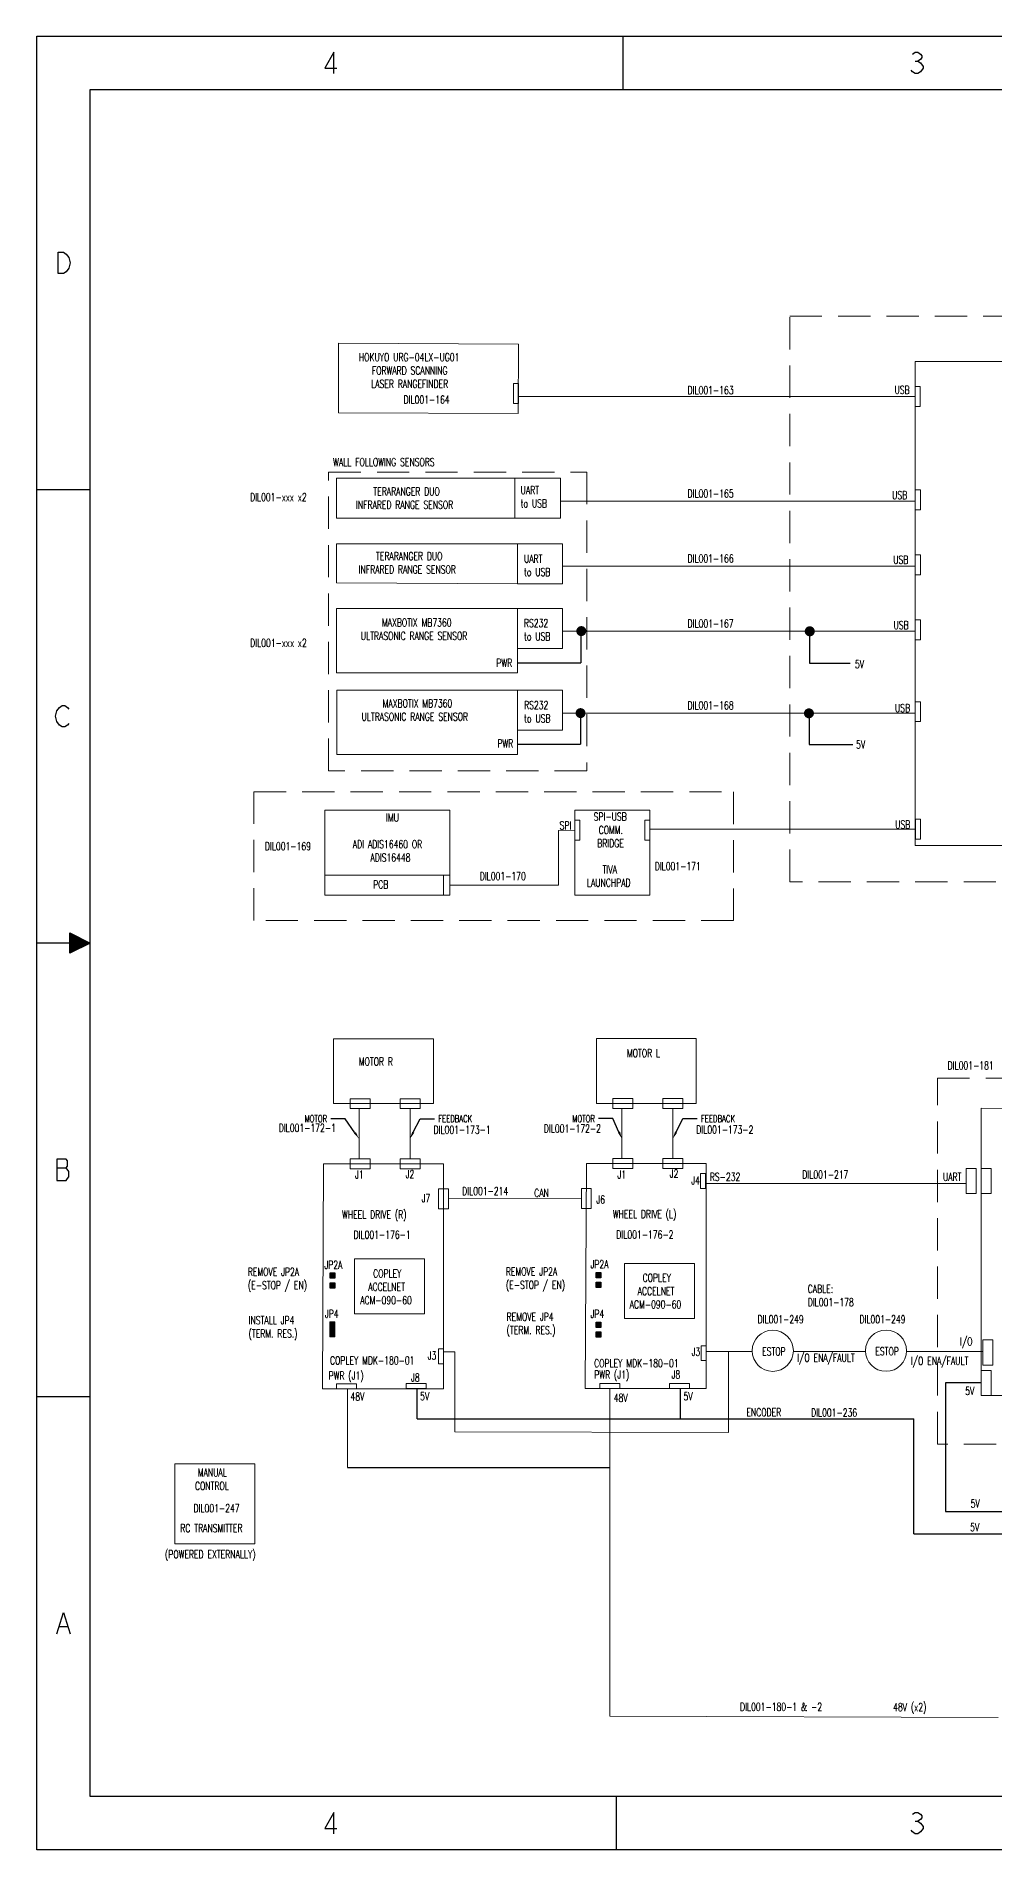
# Model space of a CAD drawing. Extents: x 0 to 22, y 0 to 17.
# Drawn here: x -0.01 to 8.98, y 0 to 17 of the extents above; entities that cross this region are included whole.
import ezdxf
from ezdxf import colors
from ezdxf.entities.mleader import LeaderData, LeaderLine
from ezdxf.lldxf.tags import DXFTag
from ezdxf.math import Vec2, Vec3

# ---------------------------------------------------------------- set-up
doc = ezdxf.new("R2010")
doc.units = 0
doc.header["$LTSCALE"] = 1.21
doc.header["$MEASUREMENT"] = 0
doc.linetypes.add('DASHED2', pattern=[0.375, 0.25, -0.125])
doc.layers.add('DEFAULT_1', color=7, linetype='CENTER')
doc.layers.add('Power', color=1, linetype='Continuous')
doc.styles.add('STNARROW', font='ROMANS', dxfattribs={"width": 0.7})
tags = doc.linetypes.add('CENTER', pattern=[0.6, 0.375, -0.075, 0.075, -0.075]).pattern_tags.tags
tags[10:11] = [DXFTag(74, 4), DXFTag(75, 0), DXFTag(340, '0'), DXFTag(46, 1.0), DXFTag(50, 0.0), DXFTag(44, 0.0), DXFTag(45, 0.0)]
tags[8:9] = [DXFTag(74, 4), DXFTag(75, 0), DXFTag(340, '0'), DXFTag(46, 1.0), DXFTag(50, 0.0), DXFTag(44, 0.0), DXFTag(45, 0.0)]
tags[6:7] = [DXFTag(74, 4), DXFTag(75, 0), DXFTag(340, '0'), DXFTag(46, 1.0), DXFTag(50, 0.0), DXFTag(44, 0.0), DXFTag(45, 0.0)]
tags[4:5] = [DXFTag(74, 4), DXFTag(75, 0), DXFTag(340, '0'), DXFTag(46, 1.0), DXFTag(50, 0.0), DXFTag(44, 0.0), DXFTag(45, 0.0)]

msp = doc.modelspace()

# ---------------------------------------------------------------- hatches: boundary and pattern name
h = msp.add_hatch(color=256)
h.dxf.hatch_style = 1
h.paths.add_polyline_path([(2.749, 4.949), (2.749, 4.809), (2.796, 4.809), (2.796, 4.949)])
at = {"layer": 'Power'}
h = msp.add_hatch(color=0, dxfattribs=at)
h.dxf.hatch_style = 1
h.paths.add_polyline_path([(2.751, 5.357), (2.795, 5.357), (2.795, 5.407), (2.751, 5.407)])
h = msp.add_hatch(color=7, dxfattribs=at)
h.dxf.hatch_style = 1
h.paths.add_polyline_path([(2.751, 5.264), (2.795, 5.264), (2.795, 5.314), (2.751, 5.314)])
h = msp.add_hatch(color=0, dxfattribs=at)
h.dxf.hatch_style = 1
h.paths.add_polyline_path([(5.29, 5.412), (5.245, 5.412), (5.245, 5.362), (5.29, 5.362)])
h = msp.add_hatch(color=7, dxfattribs=at)
h.dxf.hatch_style = 1
h.paths.add_polyline_path([(5.29, 5.319), (5.245, 5.319), (5.245, 5.269), (5.29, 5.269)])
h = msp.add_hatch(color=0, dxfattribs=at)
h.dxf.hatch_style = 1
h.paths.add_polyline_path([(5.29, 4.947), (5.245, 4.947), (5.245, 4.897), (5.29, 4.897)])
h = msp.add_hatch(color=7, dxfattribs=at)
h.dxf.hatch_style = 1
h.paths.add_polyline_path([(5.29, 4.854), (5.245, 4.854), (5.245, 4.804), (5.29, 4.804)])

# ---------------------------------------------------------------- linework, layer by layer
at = {"color": 7, "linetype": 'Continuous'}
for p, q in [((0, 0), (0, 17)), ((0, 17), (22, 17)), ((5.5, 16.5), (5.5, 17)), ((0.5, 0.5), (0.5, 16.5)), ((0.5, 16.5), (21.5, 16.5)), ((0, 12.75), (0.5, 12.75)), ((0.31, 8.405), (0.31, 8.595)), ((0.31, 8.595), (0.5, 8.5)), ((0.5, 8.5), (0.31, 8.405)), ((0, 4.25), (0.5, 4.25)), ((21.5, 0.5), (0.5, 0.5)), ((5.436, 0), (5.436, 0.5)), ((22, 0), (0, 0))]:
    msp.add_line(p, q, dxfattribs=at)
at = {"color": 2, "linetype": 'Continuous'}
for p, q in [((8.238, 16.767), (8.262, 16.767)), ((0.187, 6.392), (0.275, 6.392)), ((0.213, 2.092), (0.288, 2.092)), ((8.238, 0.267), (8.262, 0.267))]:
    msp.add_line(p, q, dxfattribs=at)
at = {"linetype": 'Continuous', "lineweight": 13}
for p, q in [((4.518, 13.624), (8.239, 13.624)), ((4.912, 12.642), (8.239, 12.642)), ((4.93, 12.033), (8.239, 12.033)), ((4.93, 11.262), (4.93, 11.45)), ((4.93, 11.424), (8.239, 11.424)), ((4.931, 10.656), (8.239, 10.656)), ((4.893, 9.556), (5.045, 9.557)), ((4.893, 9.556), (4.893, 9.042)), ((4.893, 9.54), (4.893, 9.54)), ((5.748, 9.568), (8.242, 9.568)), ((4.893, 9.042), (3.873, 9.042)), ((3.022, 6.947), (3.022, 6.478)), ((3.5, 6.947), (3.5, 6.478)), ((5.487, 6.947), (5.487, 6.479)), ((5.965, 6.947), (5.965, 6.479)), ((8.716, 6.245), (6.271, 6.245)), ((3.862, 6.103), (5.107, 6.104)), ((7.771, 4.671), (7.096, 4.671)), ((8.866, 4.671), (8.162, 4.671))]:
    msp.add_line(p, q, dxfattribs=at)
at = {"linetype": 'Continuous', "lineweight": 9}
for p, q in [((3.922, 4.668), (3.815, 4.666)), ((3.921, 3.916), (3.922, 4.668)), ((6.709, 4.671), (6.278, 4.672)), ((6.486, 4.672), (6.486, 3.912)), ((6.486, 3.911), (3.921, 3.918))]:
    msp.add_line(p, q, dxfattribs=at)
at = {"color": 1}
for p, q in [((3.567, 4.039), (3.567, 4.323)), ((6.037, 4.039), (6.037, 4.323)), ((3.567, 4.039), (8.225, 4.039)), ((2.913, 3.582), (5.373, 3.582))]:
    msp.add_line(p, q, dxfattribs=at)
at = {"color": 2, "linetype": 'Continuous'}
for points in [[(2.787, 16.65), (2.787, 16.85), (2.7, 16.7), (2.813, 16.7)], [(8.212, 16.833), (8.238, 16.85), (8.262, 16.85), (8.288, 16.833), (8.3, 16.817), (8.3, 16.8), (8.288, 16.783), (8.262, 16.767), (8.288, 16.75)], [(8.313, 16.7), (8.288, 16.667), (8.262, 16.65), (8.238, 16.65), (8.212, 16.667), (8.2, 16.683)], [(8.288, 16.75), (8.313, 16.717), (8.313, 16.7)], [(0.3, 14.825), (0.275, 14.792), (0.25, 14.775), (0.2, 14.775), (0.2, 14.975)], [(0.2, 14.975), (0.25, 14.975), (0.275, 14.958)], [(0.275, 14.958), (0.3, 14.925), (0.312, 14.875), (0.3, 14.825)], [(0.187, 10.675), (0.213, 10.708), (0.238, 10.725), (0.262, 10.725), (0.288, 10.708), (0.3, 10.692)], [(0.213, 10.542), (0.187, 10.575), (0.175, 10.625), (0.187, 10.675)], [(0.3, 10.558), (0.288, 10.542), (0.262, 10.525), (0.238, 10.525), (0.213, 10.542)], [(0.187, 6.475), (0.187, 6.275), (0.275, 6.275), (0.288, 6.292), (0.3, 6.308), (0.3, 6.358)], [(0.3, 6.358), (0.275, 6.392), (0.288, 6.408), (0.288, 6.458), (0.275, 6.475), (0.187, 6.475)], [(0.187, 2.025), (0.25, 2.225), (0.312, 2.025)], [(2.787, 0.15), (2.787, 0.35), (2.7, 0.2), (2.813, 0.2)], [(8.212, 0.333), (8.238, 0.35), (8.262, 0.35), (8.288, 0.333), (8.3, 0.317), (8.3, 0.3), (8.288, 0.283), (8.262, 0.267), (8.288, 0.25)], [(8.313, 0.2), (8.288, 0.167), (8.262, 0.15), (8.238, 0.15), (8.212, 0.167), (8.2, 0.183)], [(8.288, 0.25), (8.313, 0.217), (8.313, 0.2)]]:
    msp.add_lwpolyline(points, dxfattribs=at)
at = {"linetype": 'DASHED2', "lineweight": 13}
for points in [[(7.061, 14.377), (14.435, 14.377), (14.44, 9.073), (7.061, 9.073)], [(2.737, 12.915), (5.159, 12.915), (5.159, 10.113), (2.737, 10.113)], [(2.036, 9.918), (6.533, 9.918), (6.533, 8.711), (2.036, 8.711)], [(8.446, 7.232), (12.173, 7.232), (12.173, 3.803), (8.446, 3.803)]]:
    msp.add_lwpolyline(points, close=True, dxfattribs=at)
at = {"color": 5, "linetype": 'Continuous', "lineweight": 13}
for points in [[(2.831, 14.123), (4.518, 14.115), (4.515, 13.463), (2.831, 13.471)], [(2.812, 12.859), (4.483, 12.859), (4.483, 12.484), (2.812, 12.484)], [(2.812, 12.241), (4.508, 12.241), (4.508, 11.866), (2.812, 11.877)], [(2.812, 11.637), (4.508, 11.637), (4.508, 11.033), (2.812, 11.033)], [(2.813, 10.87), (4.509, 10.87), (4.509, 10.266), (2.813, 10.266)], [(2.701, 9.745), (3.873, 9.745), (3.873, 9.136), (2.701, 9.136)], [(2.701, 9.136), (3.873, 9.136), (3.873, 8.948), (2.701, 8.948)]]:
    msp.add_lwpolyline(points, close=True, dxfattribs=at)
at = {"color": 85, "linetype": 'Continuous', "lineweight": 13, "true_color": 0x58ba48}
for points in [[(8.239, 13.952), (11.707, 13.952), (11.707, 9.413), (8.239, 9.413)], [(8.857, 6.952), (10.658, 6.946), (10.658, 4.259), (8.857, 4.259)]]:
    msp.add_lwpolyline(points, close=True, dxfattribs=at)
at = {"linetype": 'Continuous', "lineweight": 13}
for points in [[(4.518, 13.744), (4.471, 13.744), (4.471, 13.556), (4.518, 13.556)], [(8.285, 13.718), (8.239, 13.718), (8.239, 13.53), (8.285, 13.53)], [(4.483, 12.859), (4.912, 12.856), (4.912, 12.481), (4.483, 12.484)], [(8.286, 12.749), (8.239, 12.749), (8.239, 12.561), (8.286, 12.561)], [(4.508, 12.241), (4.93, 12.241), (4.93, 11.866), (4.508, 11.866)], [(8.286, 12.139), (8.239, 12.139), (8.239, 11.952), (8.286, 11.952)], [(4.508, 11.637), (4.93, 11.637), (4.93, 11.262), (4.508, 11.262)], [(8.286, 11.53), (8.239, 11.53), (8.239, 11.342), (8.286, 11.342)], [(4.509, 10.87), (4.931, 10.87), (4.931, 10.495), (4.509, 10.495)], [(8.286, 10.762), (8.239, 10.762), (8.239, 10.575), (8.286, 10.575)], [(5.045, 9.745), (5.748, 9.745), (5.748, 8.948), (5.045, 8.949)], [(5.092, 9.651), (5.045, 9.651), (5.045, 9.464), (5.092, 9.464)], [(5.748, 9.651), (5.701, 9.651), (5.701, 9.464), (5.748, 9.464)], [(8.288, 9.661), (8.242, 9.661), (8.242, 9.474), (8.288, 9.474)], [(3.873, 9.136), (3.815, 9.136), (3.815, 8.948), (3.873, 8.948)], [(2.784, 7.603), (3.721, 7.603), (3.721, 6.994), (2.784, 6.994)], [(5.248, 7.604), (6.185, 7.604), (6.185, 6.995), (5.248, 6.995)], [(2.938, 6.947), (3.125, 6.947), (3.125, 7.04), (2.938, 7.04)], [(3.407, 6.947), (3.594, 6.947), (3.594, 7.04), (3.407, 7.04)], [(5.403, 6.947), (5.59, 6.947), (5.59, 7.041), (5.403, 7.041)], [(5.871, 6.947), (6.059, 6.947), (6.059, 7.041), (5.871, 7.041)], [(2.938, 6.384), (3.125, 6.384), (3.125, 6.478), (2.938, 6.478)], [(3.407, 6.384), (3.594, 6.384), (3.594, 6.478), (3.407, 6.478)], [(5.403, 6.385), (5.59, 6.385), (5.59, 6.479), (5.403, 6.479)], [(5.871, 6.385), (6.059, 6.385), (6.059, 6.479), (5.871, 6.479)], [(6.271, 6.338), (6.224, 6.338), (6.224, 6.198), (6.271, 6.198)], [(8.716, 6.385), (8.81, 6.385), (8.81, 6.151), (8.716, 6.151)], [(8.857, 6.385), (8.951, 6.385), (8.951, 6.151), (8.857, 6.151)], [(3.862, 6.197), (3.768, 6.197), (3.768, 6.009), (3.862, 6.009)], [(5.2, 6.198), (5.107, 6.198), (5.107, 6.01), (5.2, 6.01)], [(2.796, 4.949), (2.749, 4.949), (2.749, 4.809), (2.796, 4.809)], [(8.872, 4.779), (8.965, 4.779), (8.965, 4.544), (8.872, 4.544)], [(3.814, 4.697), (3.768, 4.697), (3.768, 4.556), (3.815, 4.556)], [(6.278, 4.725), (6.231, 4.725), (6.231, 4.585), (6.278, 4.585)]]:
    msp.add_lwpolyline(points, close=True, dxfattribs=at)
at = {"color": 7, "linetype": 'Continuous', "const_width": 0.01}
msp.add_lwpolyline([(0, 8.5), (0.31, 8.5)], dxfattribs=at)
at = {"color": 31, "linetype": 'Continuous', "lineweight": 13, "true_color": 0xfecc66}
for points in [[(2.69, 6.431), (3.815, 6.431), (3.814, 4.322), (2.68, 4.322)], [(5.154, 6.432), (6.279, 6.432), (6.279, 4.323), (5.144, 4.323)]]:
    msp.add_lwpolyline(points, close=True, dxfattribs=at)
at = {"color": 0, "linetype": 'Continuous', "lineweight": 13}
for points in [[(2.979, 5.539), (3.635, 5.539), (3.635, 5.023), (2.979, 5.023)], [(5.513, 5.494), (6.169, 5.494), (6.169, 4.979), (5.513, 4.979)]]:
    msp.add_lwpolyline(points, close=True, dxfattribs=at)
for points in [[(2.751, 5.407), (2.795, 5.407), (2.795, 5.357), (2.751, 5.357)], [(2.751, 5.314), (2.795, 5.314), (2.795, 5.264), (2.751, 5.264)], [(5.245, 5.412), (5.29, 5.412), (5.29, 5.362), (5.245, 5.362)], [(5.245, 5.319), (5.29, 5.319), (5.29, 5.269), (5.245, 5.269)], [(5.245, 4.947), (5.29, 4.947), (5.29, 4.897), (5.245, 4.897)], [(5.245, 4.854), (5.29, 4.854), (5.29, 4.804), (5.245, 4.804)]]:
    msp.add_lwpolyline(points, close=True)
at = {"color": 41, "linetype": 'Continuous', "lineweight": 13, "true_color": 0xf4ee51}
msp.add_lwpolyline([(1.294, 3.617), (2.044, 3.617), (2.044, 2.867), (1.294, 2.867)], close=True, dxfattribs=at)
at = {"linetype": 'Continuous', "lineweight": 9}
for centre in [(6.902, 4.677), (7.964, 4.678)]:
    msp.add_circle(centre, 0.193, dxfattribs=at)
at = {"color": 7, "linetype": 'Continuous'}
msp.add_solid([(0.31, 8.405), (0.31, 8.595), (0.5, 8.5)], dxfattribs=at)
at = {"layer": 'DEFAULT_1', "const_width": 0.0423}
for points in [[(5.081, 11.424, 1), (5.132, 11.424, 1)], [(7.223, 11.422, 1), (7.275, 11.422, 1)], [(5.074, 10.655, 1), (5.125, 10.655, 1)], [(7.216, 10.653, 1), (7.267, 10.653, 1)]]:
    msp.add_lwpolyline(points, format="xyb", close=True, dxfattribs=at)
at = {"layer": 'Power'}
for p, q in [((5.102, 11.378), (5.102, 11.126)), ((7.245, 11.375), (7.245, 11.123)), ((4.508, 11.126), (5.102, 11.126)), ((7.245, 11.123), (7.628, 11.123)), ((5.1, 10.609), (5.1, 10.365)), ((7.242, 10.607), (7.242, 10.362)), ((4.509, 10.365), (5.1, 10.365)), ((7.242, 10.362), (7.652, 10.362))]:
    msp.add_line(p, q, dxfattribs=at)
at = {"layer": 'Power', "linetype": 'Continuous', "lineweight": 13}
for p, q in [((2.913, 3.582), (2.913, 4.322)), ((5.373, 1.251), (5.373, 4.323)), ((9.016, 1.24), (5.373, 1.251))]:
    msp.add_line(p, q, dxfattribs=at)
at = {"layer": 'Power', "color": 1}
for p, q in [((8.523, 4.376), (8.523, 3.171)), ((8.857, 4.376), (8.523, 4.376)), ((8.225, 2.962), (8.225, 4.039)), ((8.523, 3.171), (9.173, 3.171)), ((8.225, 2.962), (9.422, 2.962))]:
    msp.add_line(p, q, dxfattribs=at)
at = {"layer": 'Power', "linetype": 'Continuous', "lineweight": 13}
for points in [[(8.857, 4.494), (8.951, 4.494), (8.951, 4.259), (8.857, 4.259)], [(2.811, 4.322), (2.998, 4.322), (2.998, 4.369), (2.811, 4.369)], [(3.464, 4.323), (3.652, 4.323), (3.652, 4.37), (3.464, 4.37)], [(5.279, 4.323), (5.467, 4.323), (5.467, 4.37), (5.279, 4.37)], [(5.934, 4.323), (6.121, 4.323), (6.121, 4.37), (5.934, 4.37)]]:
    msp.add_lwpolyline(points, close=True, dxfattribs=at)

# ---------------------------------------------------------------- texts
at = {"linetype": 'Continuous', "lineweight": 13, "char_height": 0.075, "attachment_point": 1, "style": 'STNARROW'}
for s, width, heights, insert in [('\\pi1.7756;HOKUYO URG-04LX-UG01\\P\\pi1.8981;FORWARD SCANNING \\P\\pi1.8906;LASER RANGEFINDER', 4.57873, [0], (1.245, 14.029)), ('DIL001-164', 1.35243, [0], (3.44, 13.631)), ('DIL001-163', 1.35243, [0], (6.103, 13.72)), ('USB', 0.44778, [0], (8.044, 13.722)), ('WALL FOLLOWING SENSORS', 4.75, [0], (2.779, 13.046)), ('\\pi1.772;TERARANGER DUO\\P\\pi1.6095;INFRARED RANGE SENSOR', 4.23895, [0], (1.384, 12.771)), ('UART\\Pto USB', 1, [0], (4.537, 12.783)), ('DIL001-165', 1.35243, [0], (6.103, 12.751)), ('USB', 1, [0], (8.021, 12.736)), ('\\pi1.772;TERARANGER DUO\\P\\pi1.6095;INFRARED RANGE SENSOR', 4.23895, [0], (1.409, 12.164)), ('UART\\Pto USB', 1, [0], (4.569, 12.14)), ('DIL001-166', 1.35243, [0], (6.103, 12.142)), ('USB', 1, [0], (8.032, 12.13)), ('\\pi1.265;MAXBOTIX MB7360\\P\\pi1.0663;ULTRASONIC RANGE SENSOR', 3.25, [0], (1.972, 11.541)), ('RS232\\Pto USB', 1, [0], (4.569, 11.536)), ('DIL001-167', 1.35243, [0], (6.103, 11.532)), ('USB', 0.53814, [0], (8.035, 11.517)), ('\\pi1.265;MAXBOTIX MB7360\\P\\pi1.0663;ULTRASONIC RANGE SENSOR', 3.25, [0], (1.979, 10.784)), ('RS232\\Pto USB', 1, [0], (4.57, 10.768)), ('DIL001-168', 1.35243, [0], (6.103, 10.765)), ('USB', 0.54057, [0], (8.048, 10.74)), ('\\pi0.50611;SPI-USB\\P\\pi0.55361;COMM.\\P\\pi0.53986;BRIDGE', 1.34221, [0], (4.716, 9.722)), ('SPI', 1.25, [0], (4.903, 9.64)), ('USB', 0.2, [0], (8.05, 9.648)), ('DIL001-169', 1.35243, [0], (2.139, 9.445)), ('\\pi0.9275;TIVA\\P\\pi0.78125;LAUNCHPAD', 2, [0], (4.378, 9.228)), ('DIL001-171', 1.35243, [0], (5.795, 9.257)), ('DIL001-170', 1.35243, [0], (4.154, 9.164)), ('\\pi1.0775;MOTOR L', 2.5, [0], (4.457, 7.505)), ('\\pi1.075;MOTOR R', 2.5, [0], (1.945, 7.426)), ('DIL001-181', 1.35243, [0.2], (8.542, 7.389)), ('DIL001-172-1', 1.35243, [0], (2.269, 6.804)), ('DIL001-173-1', 1.35243, [0], (3.721, 6.787)), ('DIL001-172-2', 1.35243, [0], (4.755, 6.798)), ('DIL001-173-2', 1.35243, [0], (6.185, 6.788)), ('J1', 0.21473, [0], (2.985, 6.366)), ('J2', 0.21473, [0], (3.459, 6.37)), ('J1', 0.21473, [0], (5.446, 6.367)), ('J2', 0.21473, [0], (5.936, 6.376)), ('J4', 0.21473, [0], (6.138, 6.31)), ('RS-232', 0.84216, [0], (6.312, 6.345)), ('DIL001-217', 0.60792, [0.2], (7.179, 6.367)), ('UART', 0.53331, [0], (8.498, 6.345)), ('J7', 0.21473, [0], (3.61, 6.144)), ('DIL001-214', 0.60792, [0.2], (3.989, 6.212)), ('CAN', 0.43461, [0], (4.665, 6.194)), ('J6', 0.21473, [0], (5.248, 6.132)), ('\\pi0.90875;WHEEL DRIVE (R)', 2.5, [0.262], (1.954, 5.992)), ('\\pi0.91375;WHEEL DRIVE (L)', 2.5, [0], (4.489, 5.997)), ('DIL001-176-1', 1.35243, [0], (2.971, 5.803)), ('DIL001-176-2', 1.35243, [0], (5.435, 5.804)), ('REMOVE JP2A^J(E-STOP / EN)', 1.06376, [0.262], (1.979, 5.455)), ('JP2A', 0.21473, [0], (2.698, 5.521)), ('REMOVE JP2A^J(E-STOP / EN)', 1.06376, [0.262], (4.399, 5.457)), ('JP2A', 0.21473, [0], (5.193, 5.526)), ('\\pi1.1075;COPLEY\\P\\pi1.0613;ACCELNET\\P\\pi0.98625;ACM-090-60', 2.5, [0], (2.047, 5.439)), ('\\pi1.1075;COPLEY\\P\\pi1.0613;ACCELNET\\P\\pi0.98625;ACM-090-60', 2.5, [0], (4.574, 5.399)), ('CABLE:\\PDIL001-178', 0.60792, [0.2], (7.23, 5.295)), ('INSTALL JP4^J(TERM. RES.)', 1.06376, [0.262], (1.986, 5.001)), ('JP4', 0.21473, [0], (2.702, 5.062)), ('REMOVE JP4^J(TERM. RES.)', 1.06376, [0.262], (4.406, 5.034)), ('JP4', 0.21473, [0], (5.193, 5.061)), ('DIL001-249', 0.60792, [0.2], (6.76, 5.01)), ('DIL001-249', 0.60792, [0.2], (7.715, 5.01)), ('I/O', 0.53331, [0], (8.658, 4.802)), ('COPLEY MDK-180-01', 2.5, [0.262], (2.75, 4.624)), ('J3', 0.21473, [0], (3.666, 4.67)), ('COPLEY MDK-180-01', 2.5, [0.262], (5.227, 4.598)), ('J3', 0.21473, [0], (6.141, 4.705)), ('ESTOP', 1.26997, [0], (6.802, 4.709)), ('I/O ENA/FAULT', 1.61717, [0], (7.131, 4.649)), ('ESTOP', 1.26997, [0], (7.864, 4.71)), ('I/O ENA/FAULT', 1.61717, [0], (8.197, 4.62)), ('ENCODER', 0.625, [0], (6.655, 4.138)), ('DIL001-236', 0.625, [0], (7.261, 4.135)), ('\\pi0.12788;MANUAL \\P\\pi0.10163;CONTROL', 0.54575, [0], (1.382, 3.573)), ('\\pi1.0188;DIL001-247', 2.5, [0], (0.451, 3.239)), ('\\pi0.92875;RC TRANSMITTER', 2.5, [0], (0.417, 3.052)), ('\\pi0.78125;(POWERED EXTERNALLY)', 2.5, [0], (0.421, 2.807)), ('DIL001-180-1 & -2', 1.35243, [0], (6.595, 1.377))]:
    msp.add_mtext_dynamic_manual_height_columns(s, width=width, gutter_width=1, heights=heights, dxfattribs=dict(at, insert=insert))
at = {"color": 1, "linetype": 'Continuous', "lineweight": 13, "char_height": 0.075, "width": 0.76951, "attachment_point": 1, "style": 'STNARROW'}
for insert in [(2, 12.717), (2.001, 11.351)]:
    msp.add_mtext('DIL001-xxx x2', dxfattribs=dict(at, insert=insert))
at = {"linetype": 'Continuous', "lineweight": 13}
note = msp.add_mtext_dynamic_manual_height_columns('\\pi0.55714;IMU\\P\\pi0.61464;\\P\\pi0.24589;ADI ADIS16460 OR\\P\\pi0.41089;ADIS16448\\P\\pi0.61464;', width=1.22929, gutter_width=0, heights=[0.513, 0], dxfattribs=dict(at, insert=(2.718, 9.713), char_height=0.075, attachment_point=1, style='STNARROW'))
for column, words in zip(note.columns.linked_columns, ['\\pi0.58839; ']):
    column.text = words
at = {"color": 5, "linetype": 'Continuous', "lineweight": 13, "insert": (3.155, 9.086), "char_height": 0.075, "attachment_point": 1, "style": 'STNARROW'}
msp.add_mtext_dynamic_manual_height_columns('{\\C256;PCB}', width=0.74989, gutter_width=1, heights=[0], dxfattribs=at)
at = {"color": 1, "linetype": 'Continuous', "lineweight": 13, "insert": (8.031, 1.375), "char_height": 0.075, "attachment_point": 1, "style": 'STNARROW'}
msp.add_mtext_dynamic_manual_height_columns('48V (x2)', width=1.35243, gutter_width=1, heights=[0.2], dxfattribs=at)
at = {"layer": 'Power', "linetype": 'Continuous', "lineweight": 13, "char_height": 0.075, "attachment_point": 1, "style": 'STNARROW'}
for s, insert in [('PWR', (4.31, 11.163)), ('5V', (7.673, 11.152)), ('PWR', (4.32, 10.409)), ('5V', (7.683, 10.398)), ('PWR (J1)', (2.737, 4.482)), ('J8', (3.51, 4.464)), ('PWR (J1)', (5.228, 4.491)), ('J8', (5.953, 4.491))]:
    msp.add_mtext_dynamic_manual_height_columns(s, width=0.625, gutter_width=1, heights=[0], dxfattribs=dict(at, insert=insert))
for s, insert in [('48V', (2.942, 4.286)), ('5V', (3.595, 4.288)), ('48V', (5.411, 4.274)), ('5V', (6.065, 4.288)), ('5V', (8.707, 4.338)), ('5V', (8.758, 3.282)), ('5V', (8.753, 3.061))]:
    msp.add_mtext(s, dxfattribs=dict(at, insert=insert))

# ---------------------------------------------------------------- leaders
at = {"linetype": 'Continuous', "lineweight": 13}
ml = msp.add_multileader_mtext('Standard', dxfattribs=at)
ml.set_content('MOTOR', color=256, style='STNARROW')
ml.set_leader_properties()
ml.build(insert=Vec2(0, 0))
ml.multileader.update_dxf_attribs({"dogleg_length": 0.36, "arrow_head_size": 0.0675})
ctx = ml.context
ctx.base_point, ctx.char_height, ctx.arrow_head_size, ctx.landing_gap_size, ctx.plane_origin = Vec3(2.469, 6.853), 0.0675, 0.0675, 0.0338, Vec3(2.99, 6.712)
ctx.text_align_type = 2
notes = []
notes.append((ctx, [(0, (1, 1, 0), (2.892, 6.853), (-1, 0), 0.135, [(0, [(3.022, 6.665)], 0, [])])]))
ctx.mtext.insert, ctx.mtext.width, ctx.mtext.alignment, ctx.mtext.flow_direction = Vec3(2.723, 6.887), 0.33975, 3, 5
ml = msp.add_multileader_mtext('Standard', dxfattribs=at)
ml.set_content('FEEDBACK', color=256, style='STNARROW')
ml.set_leader_properties()
ml.build(insert=Vec2(0, 0))
ml.multileader.update_dxf_attribs({"dogleg_length": 0.36, "arrow_head_size": 0.0675})
ctx = ml.context
ctx.base_point, ctx.char_height, ctx.arrow_head_size, ctx.landing_gap_size, ctx.plane_origin = Vec3(3.73, 6.853), 0.0675, 0.0675, 0.0338, Vec3(3.5, 6.665)
notes.append((ctx, [(0, (1, 1, 0), (3.595, 6.853), (1, 0), 0.135, [(0, [(3.5, 6.665)], 0, [])])]))
ctx.mtext.insert, ctx.mtext.flow_direction = Vec3(3.764, 6.887), 5
ml = msp.add_multileader_mtext('Standard', dxfattribs=at)
ml.set_content('MOTOR', color=256, style='STNARROW')
ml.set_leader_properties()
ml.build(insert=Vec2(0, 0))
ml.multileader.update_dxf_attribs({"dogleg_length": 0.36, "arrow_head_size": 0.0675})
ctx = ml.context
ctx.base_point, ctx.char_height, ctx.arrow_head_size, ctx.landing_gap_size, ctx.plane_origin = Vec3(4.98, 6.854), 0.0675, 0.0675, 0.0338, Vec3(5.487, 6.666)
ctx.text_align_type = 2
notes.append((ctx, [(0, (1, 1, 0), (5.403, 6.854), (-1, 0), 0.135, [(0, [(5.487, 6.666)], 0, [])])]))
ctx.mtext.insert, ctx.mtext.width, ctx.mtext.alignment, ctx.mtext.flow_direction = Vec3(5.234, 6.887), 0.33975, 3, 5
ml = msp.add_multileader_mtext('Standard', dxfattribs=at)
ml.set_content('FEEDBACK', color=256, style='STNARROW')
ml.set_leader_properties()
ml.build(insert=Vec2(0, 0))
ml.multileader.update_dxf_attribs({"dogleg_length": 0.36, "arrow_head_size": 0.0675})
ctx = ml.context
ctx.base_point, ctx.char_height, ctx.arrow_head_size, ctx.landing_gap_size, ctx.plane_origin = Vec3(6.194, 6.854), 0.0675, 0.0675, 0.0338, Vec3(5.965, 6.666)
notes.append((ctx, [(0, (1, 1, 0), (6.059, 6.854), (1, 0), 0.135, [(0, [(5.965, 6.666)], 0, [])])]))
ctx.mtext.insert, ctx.mtext.flow_direction = Vec3(6.228, 6.887), 5
for ctx, leaders in notes:
    for number, flags, end, landing, length, lines in leaders:
        leader = LeaderData()
        leader.index, (leader.has_last_leader_line, leader.has_dogleg_vector, leader.attachment_direction) = number, flags
        leader.last_leader_point, leader.dogleg_vector, leader.dogleg_length = Vec3(end), Vec3(landing), length
        for number, points, colour, breaks in lines:
            line = LeaderLine()
            line.index, line.vertices, line.color, line.breaks = number, Vec3.list(points), colors.encode_raw_color(colour), breaks
            leader.lines.append(line)
        ctx.leaders.append(leader)

doc.saveas('drawing.dxf')
